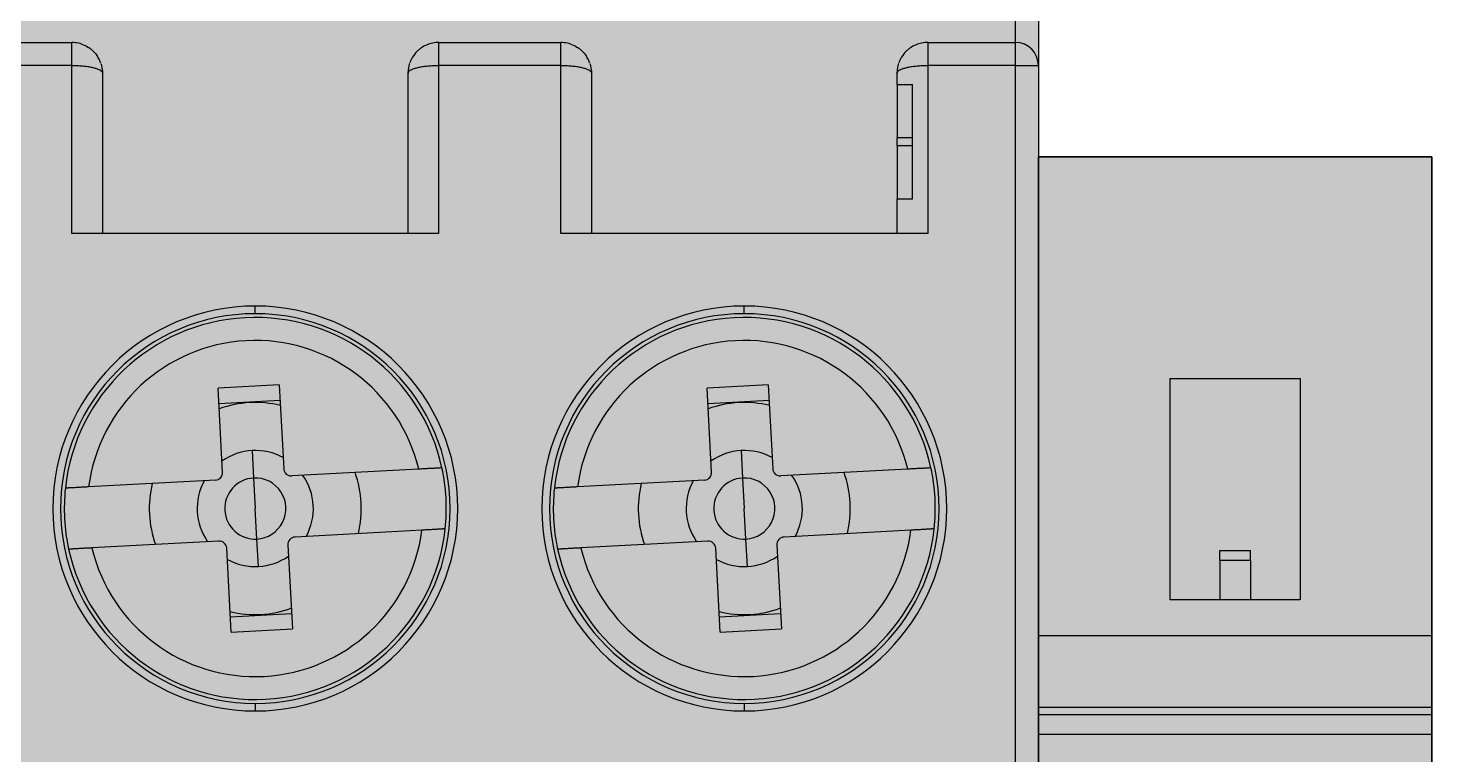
# Model space of a CAD drawing. Extents: x -20 to 2016, y -5898 to 916.
# Drawn here: x 574.64 to 593.01, y 777.86 to 787.37 of the extents above; entities that cross this region are included whole.
import ezdxf

# ---------------------------------------------------------------- set-up
doc = ezdxf.new("R2010")
doc.units = 0
doc.layers.add('MAIN-1', color=7, linetype='Continuous')
doc.layers.add('SYMS', color=7, linetype='Continuous')

# ---------------------------------------------------------------- blocks, each defined once
blk = doc.blocks.new('clipfix_35_5-select__2', base_point=(-147.547, 71.306))
at = {"color": 7, "linetype": 'Continuous'}
for p, q in [((-147.547, 76.456), (-147.547, 71.306)), ((-141.281, 76.456), (-147.547, 76.456)), ((-141.281, 71.306), (-141.281, 76.456)), ((-140.345, 76.456), (-141.281, 76.456)), ((-140.345, 71.306), (-140.345, 76.456)), ((-140.244, 76.456), (-140.345, 76.456)), ((-140.244, 76.456), (-140.244, 71.306)), ((-139.986, 76.456), (-140.244, 76.456)), ((-139.986, 76.456), (-139.986, 71.306)), ((-132.965, 76.456), (-139.986, 76.456)), ((-144.647, 73.031), (-144.647, 74.731)), ((-144.647, 74.731), (-141.747, 74.731)), ((-141.747, 74.731), (-141.747, 74.081)), ((-142.261, 74.081), (-142.392, 74.081)), ((-142.392, 73.681), (-142.392, 74.081)), ((-142.261, 74.081), (-142.261, 73.681)), ((-142.261, 74.081), (-141.747, 74.081)), ((-141.747, 74.081), (-141.747, 73.681)), ((-142.261, 73.681), (-142.392, 73.681)), ((-142.261, 73.681), (-141.747, 73.681)), ((-141.747, 73.681), (-141.747, 73.031)), ((-141.747, 73.031), (-144.647, 73.031)), ((-141.281, 71.306), (-147.547, 71.306)), ((-140.345, 71.306), (-141.281, 71.306)), ((-140.244, 71.306), (-140.345, 71.306)), ((-139.986, 71.306), (-140.244, 71.306)), ((-132.965, 71.306), (-139.986, 71.306))]:
    blk.add_line(p, q, dxfattribs=at)

msp = doc.modelspace()

# ---------------------------------------------------------------- hatches: boundary and pattern name
at = {"layer": 'SYMS', "true_color": 0x636466}
h = msp.add_hatch(color=251, dxfattribs=at)
h.dxf.hatch_style = 1
h.paths.add_polyline_path([(560.959, 719.385), (587.859, 719.385), (587.859, 798.385), (560.959, 798.385)])
h = msp.add_hatch(color=251, dxfattribs=at)
h.dxf.hatch_style = 1
h.paths.add_polyline_path([(593.009, 785.689), (587.859, 785.689), (587.859, 737.089), (593.009, 737.089)])

# ---------------------------------------------------------------- linework, layer by layer
at = {"layer": 'MAIN-1'}
for p, q in [((587.559, 787.185), (587.559, 798.085)), ((587.859, 798.085), (587.859, 786.885)), ((573.609, 787.185), (575.209, 787.185)), ((575.23, 787.184), (575.209, 787.185)), ((575.209, 786.885), (575.209, 787.185)), ((575.252, 787.182), (575.23, 787.184)), ((575.273, 787.18), (575.252, 787.182)), ((575.294, 787.175), (575.273, 787.18)), ((575.315, 787.17), (575.294, 787.175)), ((575.336, 787.164), (575.315, 787.17)), ((575.357, 787.156), (575.336, 787.164)), ((575.357, 787.156), (575.369, 787.151)), ((575.369, 787.151), (575.382, 787.145)), ((575.382, 787.145), (575.4, 787.136)), ((575.4, 787.136), (575.419, 787.125)), ((575.419, 787.125), (575.428, 787.119)), ((575.428, 787.119), (575.435, 787.114)), ((579.789, 787.119), (579.782, 787.114)), ((579.798, 787.125), (579.789, 787.119)), ((579.817, 787.136), (579.798, 787.125)), ((579.835, 787.145), (579.817, 787.136)), ((579.848, 787.151), (579.835, 787.145)), ((579.858, 787.155), (579.848, 787.151)), ((579.876, 787.162), (579.858, 787.155)), ((579.894, 787.168), (579.876, 787.162)), ((579.913, 787.173), (579.894, 787.168)), ((579.932, 787.177), (579.913, 787.173)), ((579.951, 787.181), (579.932, 787.177)), ((579.97, 787.183), (579.951, 787.181)), ((579.989, 787.184), (579.97, 787.183)), ((580.009, 787.185), (579.989, 787.184)), ((580.009, 787.185), (581.609, 787.185)), ((580.009, 787.185), (580.009, 786.885)), ((581.63, 787.184), (581.609, 787.185)), ((581.609, 786.885), (581.609, 787.185)), ((581.652, 787.182), (581.63, 787.184)), ((581.673, 787.18), (581.652, 787.182)), ((581.694, 787.175), (581.673, 787.18)), ((581.715, 787.17), (581.694, 787.175)), ((581.736, 787.164), (581.715, 787.17)), ((581.757, 787.156), (581.736, 787.164)), ((581.757, 787.156), (581.769, 787.151)), ((581.769, 787.151), (581.782, 787.145)), ((581.782, 787.145), (581.8, 787.136)), ((581.8, 787.136), (581.819, 787.125)), ((581.819, 787.125), (581.828, 787.119)), ((581.828, 787.119), (581.835, 787.114)), ((586.189, 787.119), (586.182, 787.114)), ((586.198, 787.125), (586.189, 787.119)), ((586.217, 787.136), (586.198, 787.125)), ((586.235, 787.145), (586.217, 787.136)), ((586.248, 787.151), (586.235, 787.145)), ((586.258, 787.155), (586.248, 787.151)), ((586.276, 787.162), (586.258, 787.155)), ((586.294, 787.168), (586.276, 787.162)), ((586.313, 787.173), (586.294, 787.168)), ((586.332, 787.177), (586.313, 787.173)), ((586.351, 787.181), (586.332, 787.177)), ((586.37, 787.183), (586.351, 787.181)), ((586.389, 787.184), (586.37, 787.183)), ((586.409, 787.185), (586.389, 787.184)), ((586.409, 787.185), (587.559, 787.185)), ((586.409, 787.185), (586.409, 786.885)), ((587.559, 786.885), (587.559, 787.185)), ((575.443, 787.109), (575.435, 787.114)), ((575.45, 787.104), (575.443, 787.109)), ((575.458, 787.098), (575.45, 787.104)), ((575.465, 787.092), (575.458, 787.098)), ((575.472, 787.086), (575.465, 787.092)), ((575.479, 787.08), (575.472, 787.086)), ((575.479, 787.08), (575.493, 787.066)), ((575.493, 787.066), (575.506, 787.052)), ((575.506, 787.052), (575.52, 787.036)), ((575.52, 787.036), (575.535, 787.015)), ((575.535, 787.015), (575.545, 787.001)), ((575.549, 786.995), (575.539, 787.01)), ((575.545, 787.001), (575.539, 787.01)), ((575.558, 786.98), (575.549, 786.995)), ((575.566, 786.965), (575.558, 786.98)), ((575.573, 786.949), (575.566, 786.965)), ((575.58, 786.933), (575.573, 786.949)), ((575.586, 786.917), (575.58, 786.933)), ((579.637, 786.933), (579.631, 786.917)), ((579.644, 786.949), (579.637, 786.933)), ((579.651, 786.965), (579.644, 786.949)), ((579.66, 786.98), (579.651, 786.965)), ((579.668, 786.995), (579.66, 786.98)), ((579.678, 787.01), (579.668, 786.995)), ((579.682, 787.015), (579.672, 787.001)), ((579.672, 787.001), (579.678, 787.01)), ((579.698, 787.036), (579.682, 787.015)), ((579.711, 787.052), (579.698, 787.036)), ((579.724, 787.066), (579.711, 787.052)), ((579.738, 787.08), (579.724, 787.066)), ((579.745, 787.086), (579.738, 787.08)), ((579.752, 787.092), (579.745, 787.086)), ((579.76, 787.098), (579.752, 787.092)), ((579.767, 787.104), (579.76, 787.098)), ((579.774, 787.109), (579.767, 787.104)), ((579.782, 787.114), (579.774, 787.109)), ((581.843, 787.109), (581.835, 787.114)), ((581.85, 787.104), (581.843, 787.109)), ((581.858, 787.098), (581.85, 787.104)), ((581.865, 787.092), (581.858, 787.098)), ((581.872, 787.086), (581.865, 787.092)), ((581.879, 787.08), (581.872, 787.086)), ((581.879, 787.08), (581.893, 787.066)), ((581.893, 787.066), (581.906, 787.052)), ((581.906, 787.052), (581.92, 787.036)), ((581.92, 787.036), (581.935, 787.015)), ((581.935, 787.015), (581.945, 787.001)), ((581.949, 786.995), (581.939, 787.01)), ((581.945, 787.001), (581.939, 787.01)), ((581.958, 786.98), (581.949, 786.995)), ((581.966, 786.965), (581.958, 786.98)), ((581.973, 786.949), (581.966, 786.965)), ((581.98, 786.933), (581.973, 786.949)), ((581.986, 786.917), (581.98, 786.933)), ((586.037, 786.933), (586.031, 786.917)), ((586.044, 786.949), (586.037, 786.933)), ((586.051, 786.965), (586.044, 786.949)), ((586.06, 786.98), (586.051, 786.965)), ((586.068, 786.995), (586.06, 786.98)), ((586.078, 787.01), (586.068, 786.995)), ((586.082, 787.015), (586.072, 787.001)), ((586.072, 787.001), (586.078, 787.01)), ((586.098, 787.036), (586.082, 787.015)), ((586.111, 787.052), (586.098, 787.036)), ((586.124, 787.066), (586.111, 787.052)), ((586.138, 787.08), (586.124, 787.066)), ((586.145, 787.086), (586.138, 787.08)), ((586.152, 787.092), (586.145, 787.086)), ((586.16, 787.098), (586.152, 787.092)), ((586.167, 787.104), (586.16, 787.098)), ((586.174, 787.109), (586.167, 787.104)), ((586.182, 787.114), (586.174, 787.109)), ((575.209, 786.885), (573.609, 786.885)), ((575.209, 784.685), (575.209, 786.885)), ((575.209, 786.885), (575.226, 786.885)), ((575.226, 786.885), (575.244, 786.884)), ((575.244, 786.884), (575.261, 786.884)), ((575.261, 786.884), (575.279, 786.883)), ((575.279, 786.883), (575.296, 786.882)), ((575.296, 786.882), (575.313, 786.881)), ((575.313, 786.881), (575.33, 786.88)), ((575.33, 786.88), (575.347, 786.879)), ((575.347, 786.879), (575.363, 786.877)), ((575.363, 786.877), (575.38, 786.875)), ((575.38, 786.875), (575.396, 786.873)), ((575.396, 786.873), (575.411, 786.871)), ((575.411, 786.871), (575.426, 786.869)), ((575.426, 786.869), (575.441, 786.866)), ((575.441, 786.866), (575.455, 786.864)), ((575.455, 786.864), (575.469, 786.861)), ((575.469, 786.861), (575.483, 786.858)), ((575.483, 786.858), (575.495, 786.855)), ((575.495, 786.855), (575.508, 786.851)), ((575.508, 786.851), (575.519, 786.848)), ((575.519, 786.848), (575.53, 786.845)), ((575.53, 786.845), (575.541, 786.841)), ((575.541, 786.841), (575.55, 786.837)), ((575.55, 786.837), (575.56, 786.833)), ((575.56, 786.833), (575.568, 786.829)), ((575.568, 786.829), (575.575, 786.825)), ((575.575, 786.825), (575.582, 786.821)), ((575.582, 786.821), (575.588, 786.816)), ((575.588, 786.911), (575.592, 786.9)), ((575.588, 786.816), (575.594, 786.812)), ((575.592, 786.9), (575.597, 786.88)), ((575.594, 786.812), (575.598, 786.808)), ((575.597, 786.88), (575.602, 786.855)), ((575.598, 786.808), (575.602, 786.804)), ((575.602, 786.855), (575.606, 786.831)), ((575.602, 786.804), (575.605, 786.799)), ((575.605, 786.799), (575.607, 786.795)), ((575.606, 786.831), (575.608, 786.806)), ((575.607, 786.795), (575.608, 786.79)), ((575.608, 786.806), (575.609, 786.785)), ((575.608, 786.79), (575.609, 786.785)), ((575.609, 786.785), (575.609, 784.685)), ((579.611, 786.831), (579.609, 786.806)), ((579.609, 786.806), (579.609, 786.785)), ((579.609, 786.79), (579.61, 786.795)), ((579.609, 786.785), (579.609, 786.79)), ((579.609, 784.685), (579.609, 786.785)), ((579.61, 786.795), (579.612, 786.799)), ((579.615, 786.855), (579.611, 786.831)), ((579.612, 786.799), (579.615, 786.804)), ((579.62, 786.88), (579.615, 786.855)), ((579.615, 786.804), (579.619, 786.808)), ((579.619, 786.808), (579.624, 786.812)), ((579.625, 786.9), (579.62, 786.88)), ((579.624, 786.812), (579.629, 786.816)), ((579.629, 786.911), (579.625, 786.9)), ((579.629, 786.816), (579.635, 786.821)), ((579.635, 786.821), (579.642, 786.825)), ((579.642, 786.825), (579.649, 786.829)), ((579.649, 786.829), (579.658, 786.833)), ((579.658, 786.833), (579.667, 786.837)), ((579.667, 786.837), (579.677, 786.841)), ((579.677, 786.841), (579.687, 786.845)), ((579.687, 786.845), (579.698, 786.848)), ((579.698, 786.848), (579.71, 786.851)), ((579.71, 786.851), (579.722, 786.855)), ((579.722, 786.855), (579.735, 786.858)), ((579.735, 786.858), (579.748, 786.861)), ((579.748, 786.861), (579.762, 786.864)), ((579.762, 786.864), (579.776, 786.866)), ((579.776, 786.866), (579.791, 786.869)), ((579.791, 786.869), (579.806, 786.871)), ((579.806, 786.871), (579.822, 786.873)), ((579.822, 786.873), (579.838, 786.875)), ((579.838, 786.875), (579.854, 786.877)), ((579.854, 786.877), (579.87, 786.879)), ((579.87, 786.879), (579.887, 786.88)), ((579.887, 786.88), (579.904, 786.881)), ((579.904, 786.881), (579.921, 786.882)), ((579.921, 786.882), (579.938, 786.883)), ((579.938, 786.883), (579.956, 786.884)), ((579.956, 786.884), (579.973, 786.884)), ((579.973, 786.884), (579.991, 786.885)), ((579.991, 786.885), (580.009, 786.885)), ((581.609, 786.885), (580.009, 786.885)), ((580.009, 786.885), (580.009, 784.685)), ((581.609, 784.685), (581.609, 786.885)), ((581.609, 786.885), (581.626, 786.885)), ((581.626, 786.885), (581.644, 786.884)), ((581.644, 786.884), (581.661, 786.884)), ((581.661, 786.884), (581.679, 786.883)), ((581.679, 786.883), (581.696, 786.882)), ((581.696, 786.882), (581.713, 786.881)), ((581.713, 786.881), (581.73, 786.88)), ((581.73, 786.88), (581.747, 786.879)), ((581.747, 786.879), (581.763, 786.877)), ((581.763, 786.877), (581.78, 786.875)), ((581.78, 786.875), (581.796, 786.873)), ((581.796, 786.873), (581.811, 786.871)), ((581.811, 786.871), (581.826, 786.869)), ((581.826, 786.869), (581.841, 786.866)), ((581.841, 786.866), (581.855, 786.864)), ((581.855, 786.864), (581.869, 786.861)), ((581.869, 786.861), (581.883, 786.858)), ((581.883, 786.858), (581.895, 786.855)), ((581.895, 786.855), (581.908, 786.851)), ((581.908, 786.851), (581.919, 786.848)), ((581.919, 786.848), (581.93, 786.845)), ((581.93, 786.845), (581.941, 786.841)), ((581.941, 786.841), (581.95, 786.837)), ((581.95, 786.837), (581.96, 786.833)), ((581.96, 786.833), (581.968, 786.829)), ((581.968, 786.829), (581.975, 786.825)), ((581.975, 786.825), (581.982, 786.821)), ((581.982, 786.821), (581.988, 786.816)), ((581.988, 786.911), (581.992, 786.9)), ((581.988, 786.816), (581.994, 786.812)), ((581.992, 786.9), (581.997, 786.88)), ((581.994, 786.812), (581.998, 786.808)), ((581.997, 786.88), (582.002, 786.855)), ((581.998, 786.808), (582.002, 786.804)), ((582.002, 786.855), (582.006, 786.831)), ((582.002, 786.804), (582.005, 786.799)), ((582.005, 786.799), (582.007, 786.795)), ((582.006, 786.831), (582.008, 786.806)), ((582.007, 786.795), (582.008, 786.79)), ((582.008, 786.806), (582.009, 786.785)), ((582.008, 786.79), (582.009, 786.785)), ((582.009, 786.785), (582.009, 784.685)), ((586.011, 786.831), (586.009, 786.806)), ((586.009, 786.806), (586.009, 786.785)), ((586.009, 786.79), (586.01, 786.795)), ((586.009, 786.785), (586.009, 786.79)), ((586.009, 786.635), (586.009, 786.785)), ((586.01, 786.795), (586.012, 786.799)), ((586.015, 786.855), (586.011, 786.831)), ((586.012, 786.799), (586.015, 786.804)), ((586.02, 786.88), (586.015, 786.855)), ((586.015, 786.804), (586.019, 786.808)), ((586.019, 786.808), (586.024, 786.812)), ((586.025, 786.9), (586.02, 786.88)), ((586.024, 786.812), (586.029, 786.816)), ((586.029, 786.911), (586.025, 786.9)), ((586.029, 786.816), (586.035, 786.821)), ((586.035, 786.821), (586.042, 786.825)), ((586.042, 786.825), (586.049, 786.829)), ((586.049, 786.829), (586.058, 786.833)), ((586.058, 786.833), (586.067, 786.837)), ((586.067, 786.837), (586.077, 786.841)), ((586.077, 786.841), (586.087, 786.845)), ((586.087, 786.845), (586.098, 786.848)), ((586.098, 786.848), (586.11, 786.851)), ((586.11, 786.851), (586.122, 786.855)), ((586.122, 786.855), (586.135, 786.858)), ((586.135, 786.858), (586.148, 786.861)), ((586.148, 786.861), (586.162, 786.864)), ((586.162, 786.864), (586.176, 786.866)), ((586.176, 786.866), (586.191, 786.869)), ((586.191, 786.869), (586.206, 786.871)), ((586.206, 786.871), (586.222, 786.873)), ((586.222, 786.873), (586.238, 786.875)), ((586.238, 786.875), (586.254, 786.877)), ((586.254, 786.877), (586.27, 786.879)), ((586.27, 786.879), (586.287, 786.88)), ((586.287, 786.88), (586.304, 786.881)), ((586.304, 786.881), (586.321, 786.882)), ((586.321, 786.882), (586.338, 786.883)), ((586.338, 786.883), (586.356, 786.884)), ((586.356, 786.884), (586.373, 786.884)), ((586.373, 786.884), (586.391, 786.885)), ((586.391, 786.885), (586.409, 786.885)), ((587.559, 786.885), (586.409, 786.885)), ((586.409, 786.885), (586.409, 784.685)), ((587.559, 777.285), (587.559, 786.885)), ((587.559, 786.885), (587.859, 786.885)), ((587.859, 786.885), (587.859, 777.285)), ((586.009, 786.635), (586.009, 785.935)), ((586.009, 786.635), (586.209, 786.635)), ((586.209, 785.135), (586.209, 786.635)), ((586.009, 785.835), (586.009, 785.935)), ((586.209, 785.935), (586.009, 785.935)), ((586.009, 785.835), (586.009, 785.135)), ((586.009, 785.835), (586.209, 785.835)), ((586.009, 784.685), (586.009, 785.135)), ((586.209, 785.135), (586.009, 785.135)), ((580.009, 784.685), (575.209, 784.685)), ((586.409, 784.685), (581.609, 784.685)), ((577.609, 783.635), (577.609, 783.735)), ((584.009, 783.635), (584.009, 783.735)), ((577.922, 782.704), (577.123, 782.661)), ((577.182, 781.563), (577.123, 782.661)), ((577.922, 782.704), (577.981, 781.606)), ((584.322, 782.704), (583.523, 782.661)), ((583.582, 781.563), (583.523, 782.661)), ((584.322, 782.704), (584.381, 781.606)), ((577.134, 782.461), (577.933, 782.504)), ((583.534, 782.461), (584.333, 782.504)), ((577.568, 781.843), (577.587, 781.484)), ((583.968, 781.843), (583.987, 781.484)), ((579.803, 781.604), (579.79, 781.603)), ((579.816, 781.604), (579.803, 781.604)), ((579.83, 781.605), (579.816, 781.604)), ((579.843, 781.606), (579.83, 781.605)), ((579.855, 781.606), (579.843, 781.606)), ((579.868, 781.607), (579.855, 781.606)), ((579.88, 781.608), (579.868, 781.607)), ((579.892, 781.608), (579.88, 781.608)), ((579.904, 781.609), (579.892, 781.608)), ((579.916, 781.61), (579.904, 781.609)), ((579.927, 781.61), (579.916, 781.61)), ((579.938, 781.611), (579.927, 781.61)), ((579.948, 781.611), (579.938, 781.611)), ((579.958, 781.612), (579.948, 781.611)), ((579.968, 781.613), (579.958, 781.612)), ((579.977, 781.613), (579.968, 781.613)), ((579.986, 781.613), (579.977, 781.613)), ((579.994, 781.614), (579.986, 781.613)), ((580.002, 781.614), (579.994, 781.614)), ((580.009, 781.615), (580.002, 781.614)), ((580.016, 781.615), (580.009, 781.615)), ((580.022, 781.615), (580.016, 781.615)), ((580.027, 781.616), (580.022, 781.615)), ((580.032, 781.616), (580.027, 781.616)), ((580.037, 781.616), (580.032, 781.616)), ((580.041, 781.616), (580.037, 781.616)), ((580.044, 781.617), (580.041, 781.616)), ((580.046, 781.617), (580.044, 781.617)), ((580.049, 781.617), (580.046, 781.617)), ((580.05, 781.617), (580.049, 781.617)), ((580.051, 781.617), (580.05, 781.617)), ((580.051, 781.617), (580.051, 781.617)), ((586.203, 781.604), (586.19, 781.603)), ((586.216, 781.604), (586.203, 781.604)), ((586.23, 781.605), (586.216, 781.604)), ((586.243, 781.606), (586.23, 781.605)), ((586.255, 781.606), (586.243, 781.606)), ((586.268, 781.607), (586.255, 781.606)), ((586.28, 781.608), (586.268, 781.607)), ((586.292, 781.608), (586.28, 781.608)), ((586.304, 781.609), (586.292, 781.608)), ((586.316, 781.61), (586.304, 781.609)), ((586.327, 781.61), (586.316, 781.61)), ((586.338, 781.611), (586.327, 781.61)), ((586.348, 781.611), (586.338, 781.611)), ((586.358, 781.612), (586.348, 781.611)), ((586.368, 781.613), (586.358, 781.612)), ((586.377, 781.613), (586.368, 781.613)), ((586.386, 781.613), (586.377, 781.613)), ((586.394, 781.614), (586.386, 781.613)), ((586.402, 781.614), (586.394, 781.614)), ((586.409, 781.615), (586.402, 781.614)), ((586.416, 781.615), (586.409, 781.615)), ((586.422, 781.615), (586.416, 781.615)), ((586.427, 781.616), (586.422, 781.615)), ((586.432, 781.616), (586.427, 781.616)), ((586.437, 781.616), (586.432, 781.616)), ((586.441, 781.616), (586.437, 781.616)), ((586.444, 781.617), (586.441, 781.616)), ((586.446, 781.617), (586.444, 781.617)), ((586.449, 781.617), (586.446, 781.617)), ((586.45, 781.617), (586.449, 781.617)), ((586.451, 781.617), (586.45, 781.617)), ((586.451, 781.617), (586.451, 781.617)), ((577.088, 781.457), (575.427, 781.368)), ((577.587, 781.484), (577.609, 781.085)), ((579.747, 781.601), (578.086, 781.511)), ((579.762, 781.601), (579.747, 781.601)), ((579.776, 781.602), (579.762, 781.601)), ((579.79, 781.603), (579.776, 781.602)), ((583.488, 781.457), (581.827, 781.368)), ((583.987, 781.484), (584.009, 781.085)), ((586.147, 781.601), (584.486, 781.511)), ((586.162, 781.601), (586.147, 781.601)), ((586.176, 781.602), (586.162, 781.601)), ((586.19, 781.603), (586.176, 781.602)), ((575.124, 781.351), (575.123, 781.351)), ((575.123, 781.351), (575.123, 781.351)), ((575.126, 781.352), (575.124, 781.351)), ((575.128, 781.352), (575.126, 781.352)), ((575.13, 781.352), (575.128, 781.352)), ((575.134, 781.352), (575.13, 781.352)), ((575.138, 781.352), (575.134, 781.352)), ((575.142, 781.352), (575.138, 781.352)), ((575.147, 781.353), (575.142, 781.352)), ((575.153, 781.353), (575.147, 781.353)), ((575.159, 781.353), (575.153, 781.353)), ((575.165, 781.354), (575.159, 781.353)), ((575.172, 781.354), (575.165, 781.354)), ((575.18, 781.354), (575.172, 781.354)), ((575.188, 781.355), (575.18, 781.354)), ((575.197, 781.355), (575.188, 781.355)), ((575.206, 781.356), (575.197, 781.355)), ((575.216, 781.356), (575.206, 781.356)), ((575.226, 781.357), (575.216, 781.356)), ((575.236, 781.358), (575.226, 781.357)), ((575.247, 781.358), (575.236, 781.358)), ((575.259, 781.359), (575.247, 781.358)), ((575.27, 781.359), (575.259, 781.359)), ((575.282, 781.36), (575.27, 781.359)), ((575.294, 781.361), (575.282, 781.36)), ((575.306, 781.361), (575.294, 781.361)), ((575.319, 781.362), (575.306, 781.361)), ((575.332, 781.363), (575.319, 781.362)), ((575.345, 781.363), (575.332, 781.363)), ((575.358, 781.364), (575.345, 781.363)), ((575.371, 781.365), (575.358, 781.364)), ((575.385, 781.366), (575.371, 781.365)), ((575.398, 781.366), (575.385, 781.366)), ((575.413, 781.367), (575.398, 781.366)), ((575.427, 781.368), (575.413, 781.367)), ((581.524, 781.351), (581.523, 781.351)), ((581.523, 781.351), (581.523, 781.351)), ((581.526, 781.352), (581.524, 781.351)), ((581.528, 781.352), (581.526, 781.352)), ((581.53, 781.352), (581.528, 781.352)), ((581.534, 781.352), (581.53, 781.352)), ((581.538, 781.352), (581.534, 781.352)), ((581.542, 781.352), (581.538, 781.352)), ((581.547, 781.353), (581.542, 781.352)), ((581.553, 781.353), (581.547, 781.353)), ((581.559, 781.353), (581.553, 781.353)), ((581.565, 781.354), (581.559, 781.353)), ((581.572, 781.354), (581.565, 781.354)), ((581.58, 781.354), (581.572, 781.354)), ((581.588, 781.355), (581.58, 781.354)), ((581.597, 781.355), (581.588, 781.355)), ((581.606, 781.356), (581.597, 781.355)), ((581.616, 781.356), (581.606, 781.356)), ((581.626, 781.357), (581.616, 781.356)), ((581.636, 781.358), (581.626, 781.357)), ((581.647, 781.358), (581.636, 781.358)), ((581.659, 781.359), (581.647, 781.358)), ((581.67, 781.359), (581.659, 781.359)), ((581.682, 781.36), (581.67, 781.359)), ((581.694, 781.361), (581.682, 781.36)), ((581.706, 781.361), (581.694, 781.361)), ((581.719, 781.362), (581.706, 781.361)), ((581.732, 781.363), (581.719, 781.362)), ((581.745, 781.363), (581.732, 781.363)), ((581.758, 781.364), (581.745, 781.363)), ((581.771, 781.365), (581.758, 781.364)), ((581.785, 781.366), (581.771, 781.365)), ((581.798, 781.366), (581.785, 781.366)), ((581.813, 781.367), (581.798, 781.366)), ((581.827, 781.368), (581.813, 781.367)), ((577.63, 780.685), (577.609, 781.085)), ((584.03, 780.685), (584.009, 781.085)), ((577.65, 780.326), (577.63, 780.685)), ((579.79, 780.802), (578.129, 780.712)), ((579.805, 780.803), (579.79, 780.802)), ((579.819, 780.803), (579.805, 780.803)), ((579.833, 780.804), (579.819, 780.803)), ((579.846, 780.805), (579.833, 780.804)), ((579.86, 780.806), (579.846, 780.805)), ((579.873, 780.806), (579.86, 780.806)), ((579.886, 780.807), (579.873, 780.806)), ((579.898, 780.808), (579.886, 780.807)), ((579.911, 780.808), (579.898, 780.808)), ((579.923, 780.809), (579.911, 780.808)), ((579.935, 780.81), (579.923, 780.809)), ((579.947, 780.81), (579.935, 780.81)), ((579.959, 780.811), (579.947, 780.81)), ((579.97, 780.811), (579.959, 780.811)), ((579.981, 780.812), (579.97, 780.811)), ((579.991, 780.813), (579.981, 780.812)), ((580.001, 780.813), (579.991, 780.813)), ((580.011, 780.814), (580.001, 780.813)), ((580.02, 780.814), (580.011, 780.814)), ((580.029, 780.815), (580.02, 780.814)), ((580.037, 780.815), (580.029, 780.815)), ((580.045, 780.816), (580.037, 780.815)), ((580.052, 780.816), (580.045, 780.816)), ((580.059, 780.816), (580.052, 780.816)), ((580.065, 780.817), (580.059, 780.816)), ((580.07, 780.817), (580.065, 780.817)), ((580.075, 780.817), (580.07, 780.817)), ((580.08, 780.817), (580.075, 780.817)), ((580.084, 780.818), (580.08, 780.817)), ((580.087, 780.818), (580.084, 780.818)), ((580.09, 780.818), (580.087, 780.818)), ((580.092, 780.818), (580.09, 780.818)), ((580.093, 780.818), (580.092, 780.818)), ((580.094, 780.818), (580.093, 780.818)), ((580.094, 780.818), (580.094, 780.818)), ((584.05, 780.326), (584.03, 780.685)), ((586.19, 780.802), (584.529, 780.712)), ((586.205, 780.803), (586.19, 780.802)), ((586.219, 780.803), (586.205, 780.803)), ((586.233, 780.804), (586.219, 780.803)), ((586.246, 780.805), (586.233, 780.804)), ((586.26, 780.806), (586.246, 780.805)), ((586.273, 780.806), (586.26, 780.806)), ((586.286, 780.807), (586.273, 780.806)), ((586.298, 780.808), (586.286, 780.807)), ((586.311, 780.808), (586.298, 780.808)), ((586.323, 780.809), (586.311, 780.808)), ((586.335, 780.81), (586.323, 780.809)), ((586.347, 780.81), (586.335, 780.81)), ((586.359, 780.811), (586.347, 780.81)), ((586.37, 780.811), (586.359, 780.811)), ((586.381, 780.812), (586.37, 780.811)), ((586.391, 780.813), (586.381, 780.812)), ((586.401, 780.813), (586.391, 780.813)), ((586.411, 780.814), (586.401, 780.813)), ((586.42, 780.814), (586.411, 780.814)), ((586.429, 780.815), (586.42, 780.814)), ((586.437, 780.815), (586.429, 780.815)), ((586.445, 780.816), (586.437, 780.815)), ((586.452, 780.816), (586.445, 780.816)), ((586.459, 780.816), (586.452, 780.816)), ((586.465, 780.817), (586.459, 780.816)), ((586.47, 780.817), (586.465, 780.817)), ((586.475, 780.817), (586.47, 780.817)), ((586.48, 780.817), (586.475, 780.817)), ((586.484, 780.818), (586.48, 780.817)), ((586.487, 780.818), (586.484, 780.818)), ((586.49, 780.818), (586.487, 780.818)), ((586.492, 780.818), (586.49, 780.818)), ((586.493, 780.818), (586.492, 780.818)), ((586.494, 780.818), (586.493, 780.818)), ((586.494, 780.818), (586.494, 780.818)), ((575.167, 780.553), (575.166, 780.553)), ((575.166, 780.553), (575.166, 780.553)), ((575.169, 780.553), (575.167, 780.553)), ((575.171, 780.553), (575.169, 780.553)), ((575.173, 780.553), (575.171, 780.553)), ((575.177, 780.553), (575.173, 780.553)), ((575.181, 780.553), (575.177, 780.553)), ((575.185, 780.554), (575.181, 780.553)), ((575.19, 780.554), (575.185, 780.554)), ((575.196, 780.554), (575.19, 780.554)), ((575.202, 780.554), (575.196, 780.554)), ((575.208, 780.555), (575.202, 780.554)), ((575.216, 780.555), (575.208, 780.555)), ((575.223, 780.556), (575.216, 780.555)), ((575.231, 780.556), (575.223, 780.556)), ((575.24, 780.557), (575.231, 780.556)), ((575.249, 780.557), (575.24, 780.557)), ((575.259, 780.558), (575.249, 780.557)), ((575.269, 780.558), (575.259, 780.558)), ((575.279, 780.559), (575.269, 780.558)), ((575.29, 780.559), (575.279, 780.559)), ((575.302, 780.56), (575.29, 780.559)), ((575.313, 780.561), (575.302, 780.56)), ((575.325, 780.561), (575.313, 780.561)), ((575.337, 780.562), (575.325, 780.561)), ((575.349, 780.562), (575.337, 780.562)), ((575.362, 780.563), (575.349, 780.562)), ((575.375, 780.564), (575.362, 780.563)), ((575.388, 780.565), (575.375, 780.564)), ((575.401, 780.565), (575.388, 780.565)), ((575.414, 780.566), (575.401, 780.565)), ((575.428, 780.567), (575.414, 780.566)), ((575.442, 780.567), (575.428, 780.567)), ((575.456, 780.568), (575.442, 780.567)), ((575.47, 780.569), (575.456, 780.568)), ((577.131, 780.658), (575.47, 780.569)), ((577.295, 779.466), (577.236, 780.564)), ((578.035, 780.607), (578.094, 779.509)), ((581.567, 780.553), (581.566, 780.553)), ((581.566, 780.553), (581.566, 780.553)), ((581.569, 780.553), (581.567, 780.553)), ((581.571, 780.553), (581.569, 780.553)), ((581.573, 780.553), (581.571, 780.553)), ((581.577, 780.553), (581.573, 780.553)), ((581.581, 780.553), (581.577, 780.553)), ((581.585, 780.554), (581.581, 780.553)), ((581.59, 780.554), (581.585, 780.554)), ((581.596, 780.554), (581.59, 780.554)), ((581.602, 780.554), (581.596, 780.554)), ((581.608, 780.555), (581.602, 780.554)), ((581.616, 780.555), (581.608, 780.555)), ((581.623, 780.556), (581.616, 780.555)), ((581.631, 780.556), (581.623, 780.556)), ((581.64, 780.557), (581.631, 780.556)), ((581.649, 780.557), (581.64, 780.557)), ((581.659, 780.558), (581.649, 780.557)), ((581.669, 780.558), (581.659, 780.558)), ((581.679, 780.559), (581.669, 780.558)), ((581.69, 780.559), (581.679, 780.559)), ((581.702, 780.56), (581.69, 780.559)), ((581.713, 780.561), (581.702, 780.56)), ((581.725, 780.561), (581.713, 780.561)), ((581.737, 780.562), (581.725, 780.561)), ((581.749, 780.562), (581.737, 780.562)), ((581.762, 780.563), (581.749, 780.562)), ((581.775, 780.564), (581.762, 780.563)), ((581.788, 780.565), (581.775, 780.564)), ((581.801, 780.565), (581.788, 780.565)), ((581.814, 780.566), (581.801, 780.565)), ((581.828, 780.567), (581.814, 780.566)), ((581.842, 780.567), (581.828, 780.567)), ((581.856, 780.568), (581.842, 780.567)), ((581.87, 780.569), (581.856, 780.568)), ((583.531, 780.658), (581.87, 780.569)), ((583.695, 779.466), (583.636, 780.564)), ((584.435, 780.607), (584.494, 779.509)), ((578.083, 779.708), (577.285, 779.665)), ((584.483, 779.708), (583.685, 779.665)), ((577.295, 779.466), (578.094, 779.509)), ((583.695, 779.466), (584.494, 779.509)), ((577.609, 778.535), (577.609, 778.435)), ((584.009, 778.535), (584.009, 778.435))]:
    msp.add_line(p, q, dxfattribs=at)
for centre, radius, start, end in [((587.559, 786.885), 0.3, 0, 90), ((577.609, 781.085), 2.65, 0, 180), ((577.609, 781.085), 2.55, 90, 270), ((577.609, 781.085), 2.55, 270, 90), ((584.009, 781.085), 2.65, 0, 180), ((584.009, 781.085), 2.55, 90, 270), ((584.009, 781.085), 2.55, 270, 90), ((577.609, 781.085), 2.5, 12.2917, 173.8779), ((584.009, 781.085), 2.5, 12.2917, 173.8779), ((577.609, 781.085), 2.2, 13.5605, 172.6091), ((584.009, 781.085), 2.2, 13.5605, 172.6091), ((577.609, 781.085), 1.388, 93.0848, 109.8381), ((577.609, 781.085), 1.388, 76.3316, 93.0848), ((584.009, 781.085), 1.388, 93.0848, 109.8381), ((584.009, 781.085), 1.388, 76.3316, 93.0848), ((577.609, 781.085), 0.76, 93.0849, 124.8522), ((577.609, 781.085), 0.76, 61.3174, 93.0849), ((584.009, 781.085), 0.76, 93.0849, 124.8522), ((584.009, 781.085), 0.76, 61.3174, 93.0849), ((578.081, 781.611), 0.1, 183.0846, 273.0846), ((577.609, 781.085), 2.5, 3.0848, 12.2917), ((584.481, 781.611), 0.1, 183.0846, 273.0846), ((584.009, 781.085), 2.5, 3.0848, 12.2917), ((577.609, 781.085), 0.76, 151.3174, 214.8521), ((577.082, 781.557), 0.1, 273.0846, 3.0846), ((577.609, 781.085), 0.4, 93.0849, 273.0848), ((577.609, 781.085), 0.4, 273.0848, 93.0849), ((577.609, 781.085), 0.76, 331.3175, 34.8522), ((577.609, 781.085), 1.388, 346.3316, 19.8381), ((584.009, 781.085), 0.76, 151.3174, 214.8521), ((583.482, 781.557), 0.1, 273.0846, 3.0846), ((584.009, 781.085), 0.4, 93.0849, 273.0848), ((584.009, 781.085), 0.4, 273.0848, 93.0849), ((584.009, 781.085), 0.76, 331.3175, 34.8522), ((584.009, 781.085), 1.388, 346.3316, 19.8381), ((577.609, 781.085), 2.5, 173.8779, 183.0848), ((577.609, 781.085), 1.388, 166.3316, 199.8381), ((584.009, 781.085), 2.5, 173.8779, 183.0848), ((584.009, 781.085), 1.388, 166.3316, 199.8381), ((577.609, 781.085), 2.65, 180, 0), ((577.609, 781.085), 2.5, 353.8779, 3.0848), ((584.009, 781.085), 2.65, 180, 0), ((584.009, 781.085), 2.5, 353.8779, 3.0848), ((577.609, 781.085), 2.5, 183.0848, 192.2917), ((584.009, 781.085), 2.5, 183.0848, 192.2917), ((577.609, 781.085), 2.5, 192.2917, 353.8779), ((577.609, 781.085), 2.2, 193.5605, 352.6091), ((578.135, 780.612), 0.1, 93.0846, 183.0846), ((584.009, 781.085), 2.5, 192.2917, 353.8779), ((584.009, 781.085), 2.2, 193.5605, 352.6091), ((584.535, 780.612), 0.1, 93.0846, 183.0846), ((577.136, 780.559), 0.1, 3.0846, 93.0846), ((583.536, 780.559), 0.1, 3.0846, 93.0846), ((577.609, 781.085), 0.76, 241.3175, 273.0848), ((577.609, 781.085), 0.76, 273.0848, 304.8521), ((584.009, 781.085), 0.76, 241.3175, 273.0848), ((584.009, 781.085), 0.76, 273.0848, 304.8521), ((577.609, 781.085), 1.388, 273.0848, 289.8381), ((584.009, 781.085), 1.388, 273.0848, 289.8381), ((577.609, 781.085), 1.388, 256.3316, 273.0848), ((584.009, 781.085), 1.388, 256.3316, 273.0848)]:
    msp.add_arc(centre, radius, start, end, dxfattribs=at)
at = {"layer": 'SYMS'}
for points in [[(560.959, 798.385), (587.859, 798.385), (587.859, 719.385), (560.959, 719.385)], [(587.859, 785.689), (593.009, 785.689), (593.009, 737.089), (587.859, 737.089)]]:
    msp.add_lwpolyline(points, close=True, dxfattribs=at)

# ---------------------------------------------------------------- block references
at = {"rotation": 270}
msp.add_blockref('clipfix_35_5-select__2', (587.859, 785.689), dxfattribs=at)

doc.saveas('drawing.dxf')
